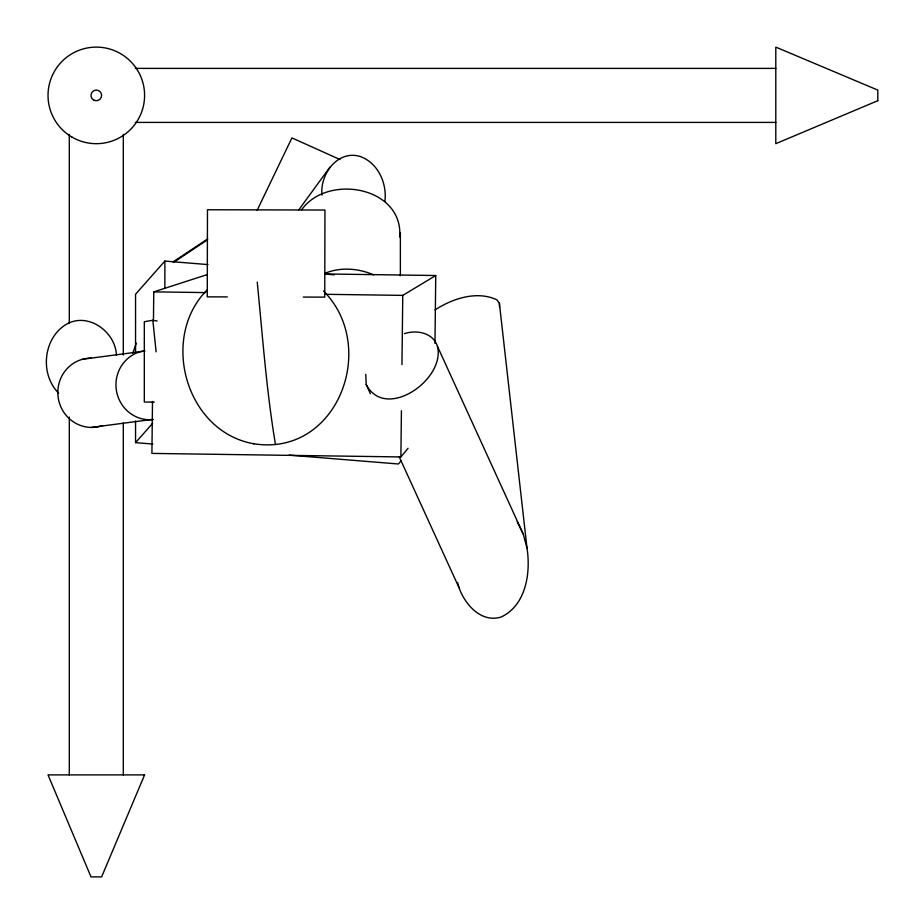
<?xml version="1.0" encoding="UTF-8"?>
<svg xmlns="http://www.w3.org/2000/svg" width="924" height="924" viewBox="0 0 924 924"><rect width="100%" height="100%" fill="white"/><g stroke="black" fill="none" stroke-linecap="round" stroke-linejoin="round"><path stroke-width="1.39" d="M152.506 401.478L151.906 453.407L400.889 456.941L408.073 448.29M153.442 320.709L153.777 291.857L207.299 274.59M400.889 456.941L401.42 410.787M401.952 364.633L402.76 295.391L435.758 275.525L434.961 343.347M321.968 195.056C319.82 174.37 337.445 149.746 360.037 156.433C377.997 162.74 387.237 183.345 384.869 201.455M399.699 237.006C403.615 186.833 327.627 173.25 301.674 209.725M365.754 374.312L366.204 384.534L370.397 393.705M132.767 353.164L136.302 343.162M257.161 210.268L291.926 137.895L339.997 159.529M298.764 209.898L329.926 167.163M207.946 264.576L164.865 261.076L135.551 294.248L135.551 351.871M152.783 444.04L135.551 442.642L152.576 423.377M401.201 460.787L398.359 463.987L289.224 455.128M207.299 289.755C159.586 337.387 185.528 431.312 253.326 443.693L253.742 443.751M434.996 309.933C452.471 298.556 476.853 290.448 496.777 299.757L499.376 303.176L527.015 548.163C530.826 572.88 526.149 605.232 501.085 617.047C481.219 623.146 464.98 604.585 458.985 587.606L399.122 456.595M173.054 261.931L207.681 238.9M174.047 262.035L207.473 239.801M325.421 273.1C340.864 266.886 358.57 268.353 373.677 274.855M253.326 443.693C337.41 457.484 379.117 346.731 323.469 290.991M404.469 333.622C416.562 329.602 433.171 332.709 437.433 346.292L523.215 534.049L527.015 548.163M157.103 320.986L152.841 320.281L144.317 321.691L144.317 402.056L154.262 402.056M82.525 359.263L145.056 351.028M91.499 427.419L152.61 419.369M135.262 68.388L775.802 68.388M135.262 122.407L775.802 122.407M227.327 296.904L207.265 296.858L207.473 209.76L324.959 210.037L324.751 297.124L303.268 297.078M324.959 273.954L435.758 275.525M153.777 291.857L205.578 292.596M325.04 294.294L402.76 295.391M325.71 274.139L334.326 274.844M275.491 444.559C266.551 391.545 262.566 336.174 257.242 282.132M58.697 393.174C40.356 375.098 42.77 340.829 63.952 325.849C85.713 310.337 115.35 330.492 116.447 355.139M366.204 384.534C385.504 421.621 445.853 379.29 437.433 346.292M517.209 521.748L523.215 534.049M457.599 582.478L458.985 587.606M152.841 320.281L156.121 351.836M499.376 303.176L499.514 307.311M400.381 232.744L400.381 275.71M164.865 261.076L164.865 288.45M135.551 421.021L135.551 442.642M123.308 134.35L123.308 355.07M123.308 422.88L123.308 774.889M69.3 134.35L69.3 323.342M69.3 417.105L69.3 774.889M102.541 425.525A34.673 33.483 82.5 0 1 58.328 398.417A34.673 33.483 82.5 0 1 91.187 358.119M153.361 419.565A34.673 33.483 82.5 0 1 116.262 389.489A34.673 33.483 82.5 0 1 144.317 350.831M144.594 774.889L101.617 876.888L90.991 876.888L48.025 774.889L144.594 774.889M877.8 100.704L775.802 143.682L775.802 47.112L877.8 90.09L877.8 100.704M72.164 137.214A48.291 48.291 0 0 0 144.594 95.391A48.291 48.291 0 0 0 72.164 53.58A48.291 48.291 0 0 0 72.164 137.214M93.647 100A5.313 5.313 0 0 0 101.617 95.391A5.313 5.313 0 0 0 93.647 90.795A5.313 5.313 0 0 0 93.647 100"/></g></svg>
